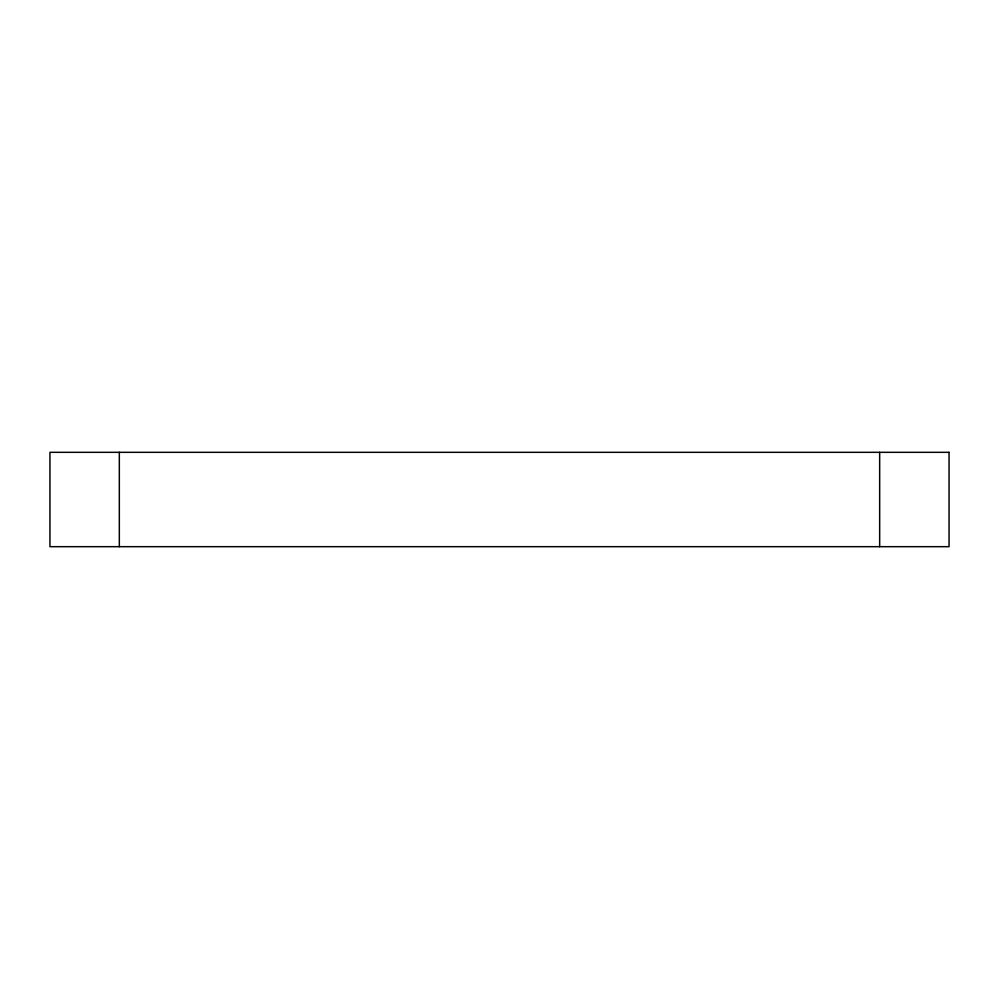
<?xml version="1.0" encoding="UTF-8"?>
<svg xmlns="http://www.w3.org/2000/svg" width="999" height="999" viewBox="0 0 999 999"><rect width="100%" height="100%" fill="white"/><g stroke="black" fill="none" stroke-linecap="round" stroke-linejoin="round"><path stroke-width="1.5" d="M879.669 452.322L879.669 546.678M119.331 452.322L119.331 546.678M949.05 452.322L49.95 452.322L49.95 546.678L949.05 546.678L949.05 452.322"/></g></svg>
